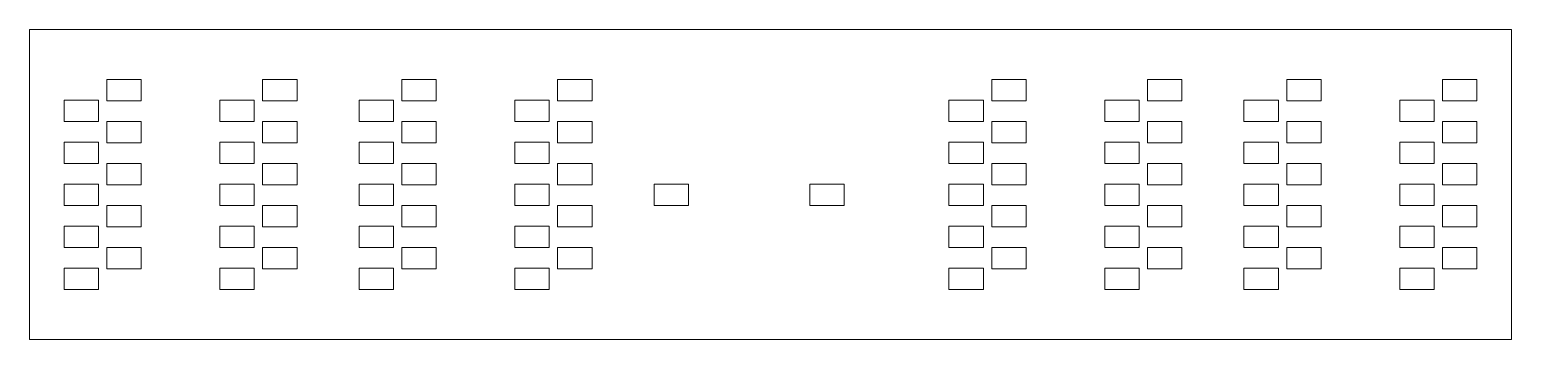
# Model space of a CAD drawing. Header units: millimetres. Extents: x -445 to -230, y 98 to 143.
import ezdxf

# ---------------------------------------------------------------- set-up
doc = ezdxf.new("R2010")
doc.units = ezdxf.units.MM
doc.header["$MEASUREMENT"] = 0
doc.layers.add('layer 1', color=7, linetype='Continuous')

msp = doc.modelspace()

# ---------------------------------------------------------------- linework, layer by layer
at = {"layer": 'layer 1', "color": 250, "lineweight": 20}
for points in [[(-444.7255, 97.6067), (-229.7255, 97.6067), (-229.7255, 142.6067), (-444.7255, 142.6067), (-444.7255, 97.6067)], [(-433.5255, 132.2564), (-428.5255, 132.2564), (-428.5255, 135.3564), (-433.5255, 135.3564), (-433.5255, 132.2564)], [(-410.9255, 132.2564), (-405.9255, 132.2564), (-405.9255, 135.3564), (-410.9255, 135.3564), (-410.9255, 132.2564)], [(-390.7255, 132.2564), (-385.7255, 132.2564), (-385.7255, 135.3564), (-390.7255, 135.3564), (-390.7255, 132.2564)], [(-368.1255, 132.2564), (-363.1255, 132.2564), (-363.1255, 135.3564), (-368.1255, 135.3564), (-368.1255, 132.2564)], [(-305.1255, 132.2564), (-300.1255, 132.2564), (-300.1255, 135.3564), (-305.1255, 135.3564), (-305.1255, 132.2564)], [(-282.5255, 132.2564), (-277.5255, 132.2564), (-277.5255, 135.3564), (-282.5255, 135.3564), (-282.5255, 132.2564)], [(-262.3255, 132.2564), (-257.3255, 132.2564), (-257.3255, 135.3564), (-262.3255, 135.3564), (-262.3255, 132.2564)], [(-239.7255, 132.2564), (-234.7255, 132.2564), (-234.7255, 135.3564), (-239.7255, 135.3564), (-239.7255, 132.2564)], [(-439.7255, 129.2564), (-434.7255, 129.2564), (-434.7255, 132.3564), (-439.7255, 132.3564), (-439.7255, 129.2564)], [(-417.1255, 129.2564), (-412.1255, 129.2564), (-412.1255, 132.3564), (-417.1255, 132.3564), (-417.1255, 129.2564)], [(-396.9255, 129.2564), (-391.9255, 129.2564), (-391.9255, 132.3564), (-396.9255, 132.3564), (-396.9255, 129.2564)], [(-374.3255, 129.2564), (-369.3255, 129.2564), (-369.3255, 132.3564), (-374.3255, 132.3564), (-374.3255, 129.2564)], [(-311.3255, 129.2564), (-306.3255, 129.2564), (-306.3255, 132.3564), (-311.3255, 132.3564), (-311.3255, 129.2564)], [(-288.7255, 129.2564), (-283.7255, 129.2564), (-283.7255, 132.3564), (-288.7255, 132.3564), (-288.7255, 129.2564)], [(-268.5255, 129.2564), (-263.5255, 129.2564), (-263.5255, 132.3564), (-268.5255, 132.3564), (-268.5255, 129.2564)], [(-245.9255, 129.2564), (-240.9255, 129.2564), (-240.9255, 132.3564), (-245.9255, 132.3564), (-245.9255, 129.2564)], [(-433.5255, 126.1564), (-428.5255, 126.1564), (-428.5255, 129.2564), (-433.5255, 129.2564), (-433.5255, 126.1564)], [(-410.9255, 126.1564), (-405.9255, 126.1564), (-405.9255, 129.2564), (-410.9255, 129.2564), (-410.9255, 126.1564)], [(-390.7255, 126.1564), (-385.7255, 126.1564), (-385.7255, 129.2564), (-390.7255, 129.2564), (-390.7255, 126.1564)], [(-368.1255, 126.1564), (-363.1255, 126.1564), (-363.1255, 129.2564), (-368.1255, 129.2564), (-368.1255, 126.1564)], [(-305.1255, 126.1564), (-300.1255, 126.1564), (-300.1255, 129.2564), (-305.1255, 129.2564), (-305.1255, 126.1564)], [(-282.5255, 126.1564), (-277.5255, 126.1564), (-277.5255, 129.2564), (-282.5255, 129.2564), (-282.5255, 126.1564)], [(-262.3255, 126.1564), (-257.3255, 126.1564), (-257.3255, 129.2564), (-262.3255, 129.2564), (-262.3255, 126.1564)], [(-239.7255, 126.1564), (-234.7255, 126.1564), (-234.7255, 129.2564), (-239.7255, 129.2564), (-239.7255, 126.1564)], [(-439.7255, 123.1564), (-434.7255, 123.1564), (-434.7255, 126.2564), (-439.7255, 126.2564), (-439.7255, 123.1564)], [(-417.1255, 123.1564), (-412.1255, 123.1564), (-412.1255, 126.2564), (-417.1255, 126.2564), (-417.1255, 123.1564)], [(-396.9255, 123.1564), (-391.9255, 123.1564), (-391.9255, 126.2564), (-396.9255, 126.2564), (-396.9255, 123.1564)], [(-374.3255, 123.1564), (-369.3255, 123.1564), (-369.3255, 126.2564), (-374.3255, 126.2564), (-374.3255, 123.1564)], [(-311.3255, 123.1564), (-306.3255, 123.1564), (-306.3255, 126.2564), (-311.3255, 126.2564), (-311.3255, 123.1564)], [(-288.7255, 123.1564), (-283.7255, 123.1564), (-283.7255, 126.2564), (-288.7255, 126.2564), (-288.7255, 123.1564)], [(-268.5255, 123.1564), (-263.5255, 123.1564), (-263.5255, 126.2564), (-268.5255, 126.2564), (-268.5255, 123.1564)], [(-245.9255, 123.1564), (-240.9255, 123.1564), (-240.9255, 126.2564), (-245.9255, 126.2564), (-245.9255, 123.1564)], [(-433.5255, 120.0564), (-428.5255, 120.0564), (-428.5255, 123.1564), (-433.5255, 123.1564), (-433.5255, 120.0564)], [(-410.9255, 120.0564), (-405.9255, 120.0564), (-405.9255, 123.1564), (-410.9255, 123.1564), (-410.9255, 120.0564)], [(-390.7255, 120.0564), (-385.7255, 120.0564), (-385.7255, 123.1564), (-390.7255, 123.1564), (-390.7255, 120.0564)], [(-368.1255, 120.0564), (-363.1255, 120.0564), (-363.1255, 123.1564), (-368.1255, 123.1564), (-368.1255, 120.0564)], [(-305.1255, 120.0564), (-300.1255, 120.0564), (-300.1255, 123.1564), (-305.1255, 123.1564), (-305.1255, 120.0564)], [(-282.5255, 120.0564), (-277.5255, 120.0564), (-277.5255, 123.1564), (-282.5255, 123.1564), (-282.5255, 120.0564)], [(-262.3255, 120.0564), (-257.3255, 120.0564), (-257.3255, 123.1564), (-262.3255, 123.1564), (-262.3255, 120.0564)], [(-239.7255, 120.0564), (-234.7255, 120.0564), (-234.7255, 123.1564), (-239.7255, 123.1564), (-239.7255, 120.0564)], [(-439.7255, 117.0564), (-434.7255, 117.0564), (-434.7255, 120.1564), (-439.7255, 120.1564), (-439.7255, 117.0564)], [(-417.1255, 117.0564), (-412.1255, 117.0564), (-412.1255, 120.1564), (-417.1255, 120.1564), (-417.1255, 117.0564)], [(-396.9255, 117.0564), (-391.9255, 117.0564), (-391.9255, 120.1564), (-396.9255, 120.1564), (-396.9255, 117.0564)], [(-374.3255, 117.0564), (-369.3255, 117.0564), (-369.3255, 120.1564), (-374.3255, 120.1564), (-374.3255, 117.0564)], [(-354.1255, 117.0564), (-349.1255, 117.0564), (-349.1255, 120.1564), (-354.1255, 120.1564), (-354.1255, 117.0564)], [(-331.5255, 117.0564), (-326.5255, 117.0564), (-326.5255, 120.1564), (-331.5255, 120.1564), (-331.5255, 117.0564)], [(-311.3255, 117.0564), (-306.3255, 117.0564), (-306.3255, 120.1564), (-311.3255, 120.1564), (-311.3255, 117.0564)], [(-288.7255, 117.0564), (-283.7255, 117.0564), (-283.7255, 120.1564), (-288.7255, 120.1564), (-288.7255, 117.0564)], [(-268.5255, 117.0564), (-263.5255, 117.0564), (-263.5255, 120.1564), (-268.5255, 120.1564), (-268.5255, 117.0564)], [(-245.9255, 117.0564), (-240.9255, 117.0564), (-240.9255, 120.1564), (-245.9255, 120.1564), (-245.9255, 117.0564)], [(-433.5255, 113.9564), (-428.5255, 113.9564), (-428.5255, 117.0564), (-433.5255, 117.0564), (-433.5255, 113.9564)], [(-410.9255, 113.9564), (-405.9255, 113.9564), (-405.9255, 117.0564), (-410.9255, 117.0564), (-410.9255, 113.9564)], [(-390.7255, 113.9564), (-385.7255, 113.9564), (-385.7255, 117.0564), (-390.7255, 117.0564), (-390.7255, 113.9564)], [(-368.1255, 113.9564), (-363.1255, 113.9564), (-363.1255, 117.0564), (-368.1255, 117.0564), (-368.1255, 113.9564)], [(-305.1255, 113.9564), (-300.1255, 113.9564), (-300.1255, 117.0564), (-305.1255, 117.0564), (-305.1255, 113.9564)], [(-282.5255, 113.9564), (-277.5255, 113.9564), (-277.5255, 117.0564), (-282.5255, 117.0564), (-282.5255, 113.9564)], [(-262.3255, 113.9564), (-257.3255, 113.9564), (-257.3255, 117.0564), (-262.3255, 117.0564), (-262.3255, 113.9564)], [(-239.7255, 113.9564), (-234.7255, 113.9564), (-234.7255, 117.0564), (-239.7255, 117.0564), (-239.7255, 113.9564)], [(-439.7255, 110.9564), (-434.7255, 110.9564), (-434.7255, 114.0564), (-439.7255, 114.0564), (-439.7255, 110.9564)], [(-417.1255, 110.9564), (-412.1255, 110.9564), (-412.1255, 114.0564), (-417.1255, 114.0564), (-417.1255, 110.9564)], [(-396.9255, 110.9564), (-391.9255, 110.9564), (-391.9255, 114.0564), (-396.9255, 114.0564), (-396.9255, 110.9564)], [(-374.3255, 110.9564), (-369.3255, 110.9564), (-369.3255, 114.0564), (-374.3255, 114.0564), (-374.3255, 110.9564)], [(-311.3255, 110.9564), (-306.3255, 110.9564), (-306.3255, 114.0564), (-311.3255, 114.0564), (-311.3255, 110.9564)], [(-288.7255, 110.9564), (-283.7255, 110.9564), (-283.7255, 114.0564), (-288.7255, 114.0564), (-288.7255, 110.9564)], [(-268.5255, 110.9564), (-263.5255, 110.9564), (-263.5255, 114.0564), (-268.5255, 114.0564), (-268.5255, 110.9564)], [(-245.9255, 110.9564), (-240.9255, 110.9564), (-240.9255, 114.0564), (-245.9255, 114.0564), (-245.9255, 110.9564)], [(-433.5255, 107.8564), (-428.5255, 107.8564), (-428.5255, 110.9564), (-433.5255, 110.9564), (-433.5255, 107.8564)], [(-410.9255, 107.8564), (-405.9255, 107.8564), (-405.9255, 110.9564), (-410.9255, 110.9564), (-410.9255, 107.8564)], [(-390.7255, 107.8564), (-385.7255, 107.8564), (-385.7255, 110.9564), (-390.7255, 110.9564), (-390.7255, 107.8564)], [(-368.1255, 107.8564), (-363.1255, 107.8564), (-363.1255, 110.9564), (-368.1255, 110.9564), (-368.1255, 107.8564)], [(-305.1255, 107.8564), (-300.1255, 107.8564), (-300.1255, 110.9564), (-305.1255, 110.9564), (-305.1255, 107.8564)], [(-282.5255, 107.8564), (-277.5255, 107.8564), (-277.5255, 110.9564), (-282.5255, 110.9564), (-282.5255, 107.8564)], [(-262.3255, 107.8564), (-257.3255, 107.8564), (-257.3255, 110.9564), (-262.3255, 110.9564), (-262.3255, 107.8564)], [(-239.7255, 107.8564), (-234.7255, 107.8564), (-234.7255, 110.9564), (-239.7255, 110.9564), (-239.7255, 107.8564)], [(-439.7255, 104.8564), (-434.7255, 104.8564), (-434.7255, 107.9564), (-439.7255, 107.9564), (-439.7255, 104.8564)], [(-417.1255, 104.8564), (-412.1255, 104.8564), (-412.1255, 107.9564), (-417.1255, 107.9564), (-417.1255, 104.8564)], [(-396.9255, 104.8564), (-391.9255, 104.8564), (-391.9255, 107.9564), (-396.9255, 107.9564), (-396.9255, 104.8564)], [(-374.3255, 104.8564), (-369.3255, 104.8564), (-369.3255, 107.9564), (-374.3255, 107.9564), (-374.3255, 104.8564)], [(-311.3255, 104.8564), (-306.3255, 104.8564), (-306.3255, 107.9564), (-311.3255, 107.9564), (-311.3255, 104.8564)], [(-288.7255, 104.8564), (-283.7255, 104.8564), (-283.7255, 107.9564), (-288.7255, 107.9564), (-288.7255, 104.8564)], [(-268.5255, 104.8564), (-263.5255, 104.8564), (-263.5255, 107.9564), (-268.5255, 107.9564), (-268.5255, 104.8564)], [(-245.9255, 104.8564), (-240.9255, 104.8564), (-240.9255, 107.9564), (-245.9255, 107.9564), (-245.9255, 104.8564)]]:
    msp.add_lwpolyline(points, close=True, dxfattribs=at)

doc.saveas('drawing.dxf')
